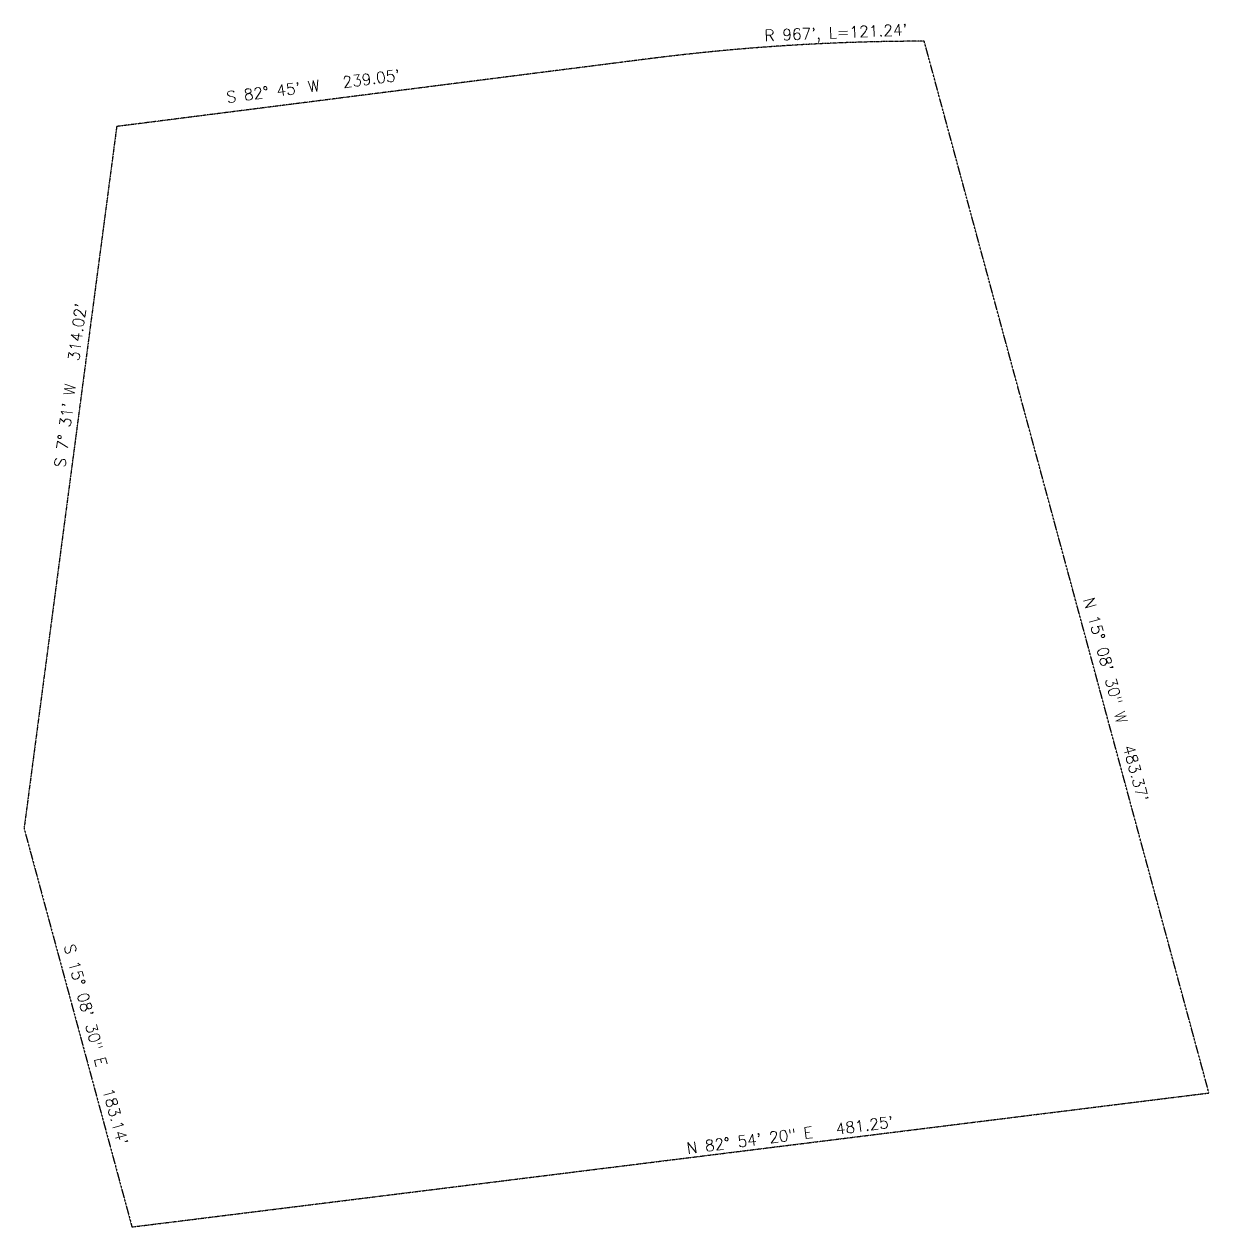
# Model space of a CAD drawing. Extents: x -13328 to 38686, y -10157 to 7853.
# Drawn here: x -8246 to -1941, y -10157 to -3755 of the extents above; entities that cross this region are included whole.
import ezdxf

# ---------------------------------------------------------------- set-up
doc = ezdxf.new("R2010")
doc.units = 0
doc.header["$LTSCALE"] = 1.5
doc.header["$MEASUREMENT"] = 0
doc.linetypes.add('PHANTOM2', pattern=[1.25, 0.625, -0.125, 0.125, -0.125, 0.125, -0.125])
doc.layers.add('00SURVEY$0$PLTEXT', color=2, linetype='Continuous')
doc.layers.add('C-PROP-LINE', color=7, linetype='PHANTOM2')
doc.styles.add('00SURVEY$0$PROPLINE', font='simplex.shx')

msp = doc.modelspace()

# ---------------------------------------------------------------- linework, layer by layer
at = {"layer": 'C-PROP-LINE'}
for p, q in [((-1941.0915, -9444.0088), (-3455.8942, -3846.1023)), ((-4907.3195, -3937.9915), (-7752.9849, -4300.0059)), ((-7752.9849, -4300.0059), (-8245.9278, -8035.8646)), ((-8245.9278, -8035.8646), (-7671.8782, -10157.2472)), ((-7671.8782, -10157.2472), (-1941.0915, -9444.0088))]:
    msp.add_line(p, q, dxfattribs=at)
msp.add_arc((-3449.8704, -15450.1007), 11604, 90.0297429, 97.21533979, dxfattribs=at)

# ---------------------------------------------------------------- texts
at = {"layer": '00SURVEY$0$PLTEXT', "transparency": 33554687, "char_height": 60, "width": 1863.407281, "attachment_point": 2, "style": '00SURVEY$0$PROPLINE'}
for s, insert, rotation in [("R 967', L=121.24'", (-3927.2152, -3770.014), 2.3819661), ("S 82%%D 45' W   239.05'", (-6710.6488, -4055.3475), 7.31181393), ("S 7%%D 31' W   314.02'", (-8029.7831, -5673.7515), 82.61284044), ('N 15%%D 08\' 30" W   483.37\'', (-2406.595, -7342.0239), 285.10107656), ('S 15%%D 08\' 30" E   183.14\'', (-7833.5281, -9178.1438), 285.10107656), ('N 82%%D 54\' 20" E   481.25\'', (-4174.061, -9638.3509), 7.37344249)]:
    msp.add_mtext(s, dxfattribs=dict(at, insert=insert, rotation=rotation))

doc.saveas('drawing.dxf')
